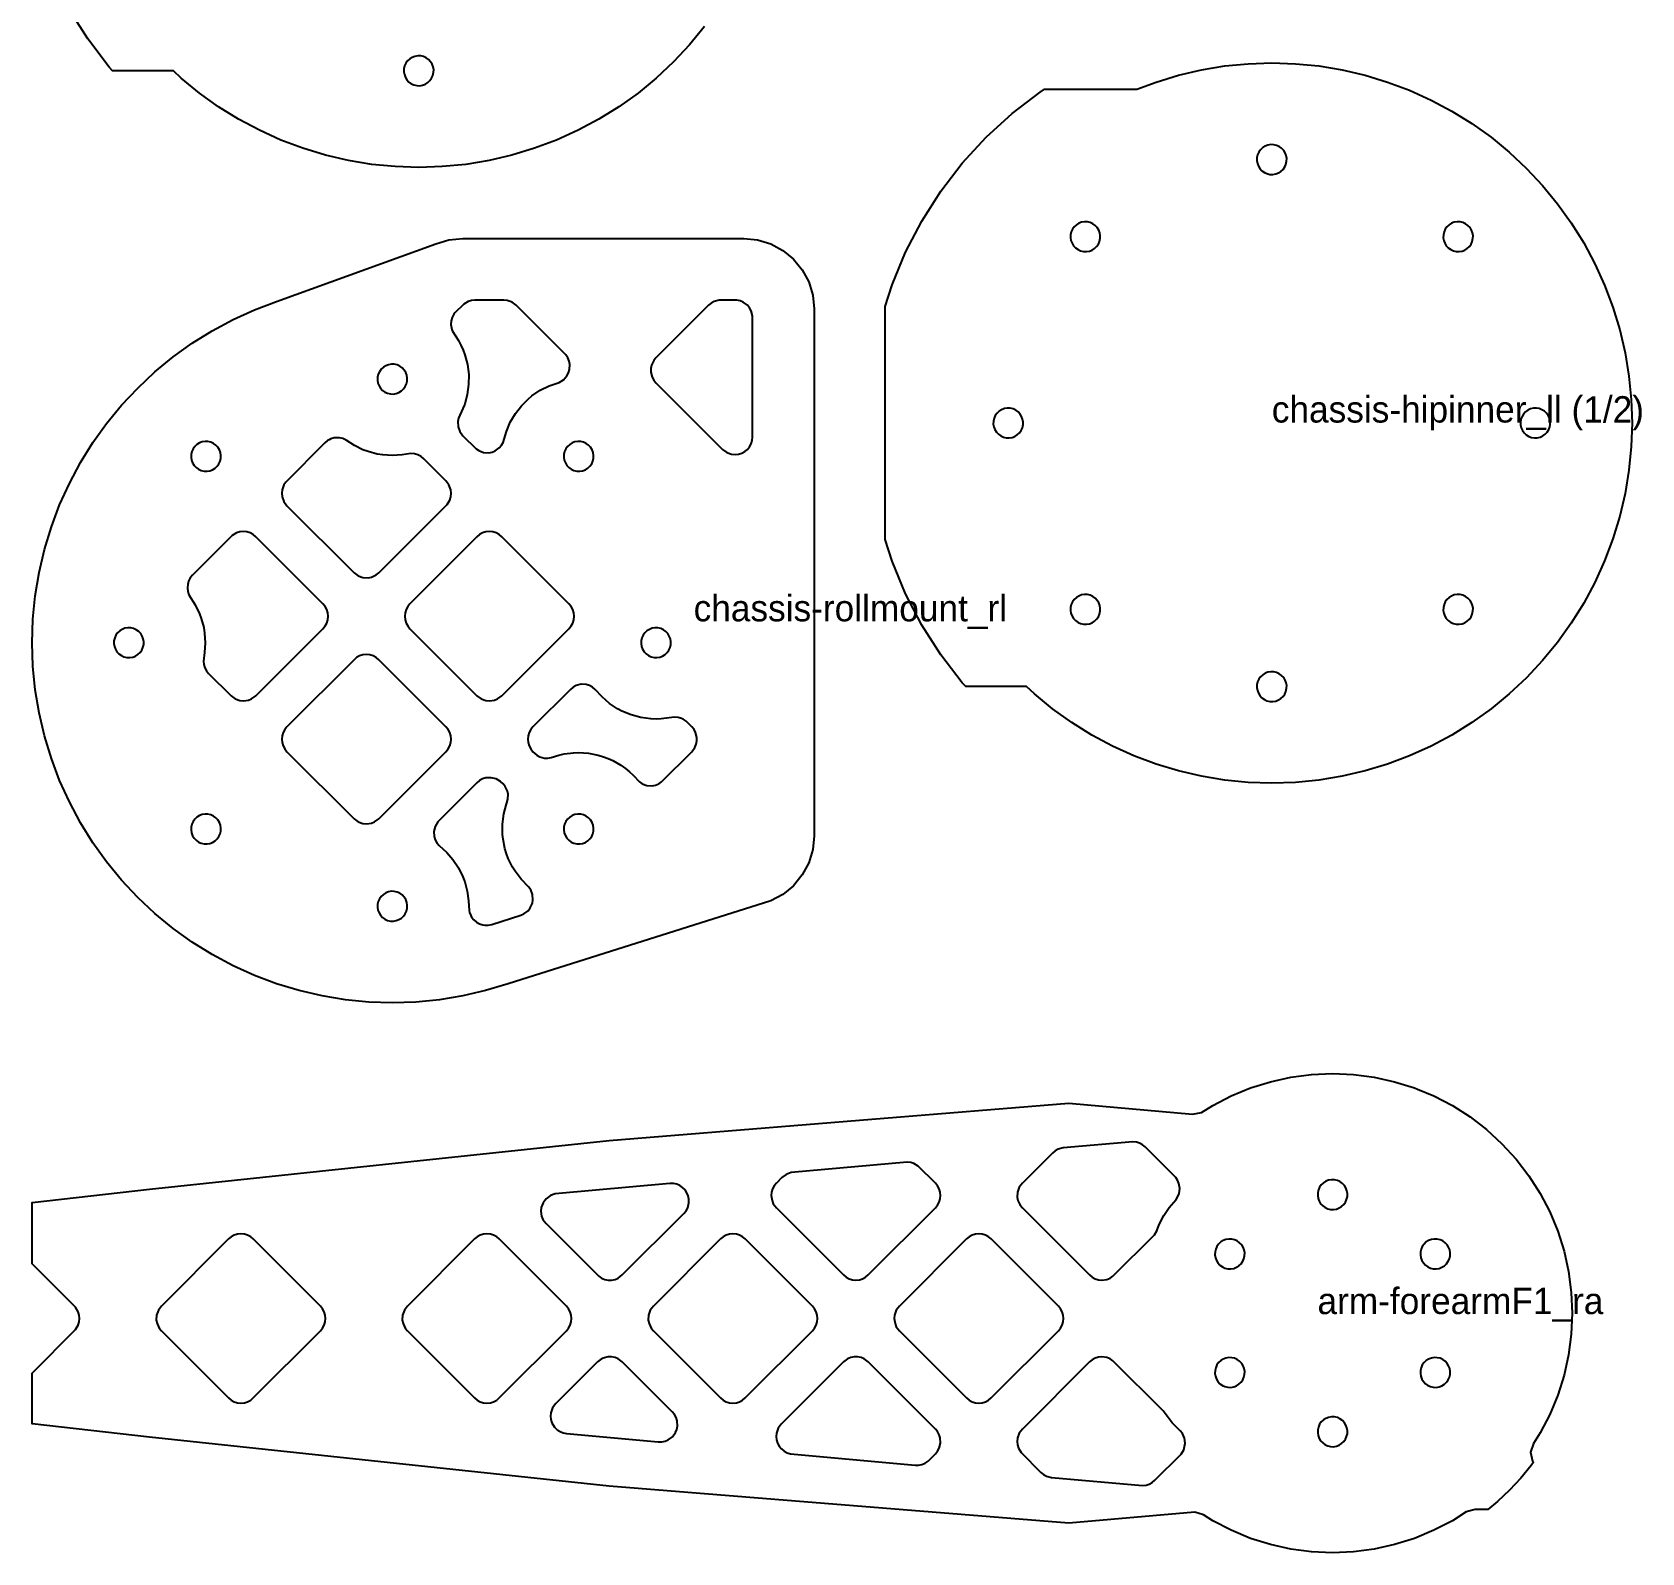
# Model space of a CAD drawing. Header units: millimetres. Extents: x 6 to 391, y 6 to 378.
# Drawn here: x 6 to 189.2, y 6 to 179.1 of the extents above; entities that cross this region are included whole.
import ezdxf

# ---------------------------------------------------------------- set-up
doc = ezdxf.new("R2010")
doc.units = ezdxf.units.MM
doc.layers.add('CUT', color=1, linetype='Continuous')
doc.layers.add('NOTE', color=3, linetype='Continuous')

msp = doc.modelspace()

# ---------------------------------------------------------------- linework, layer by layer
at = {"layer": 'CUT'}
msp.add_lwpolyline([(82.53, 179.74), (80.83, 177.67), (78.99, 175.71), (77.03, 173.87), (74.96, 172.17), (72.78, 170.61), (70.5, 169.19), (68.13, 167.93), (65.69, 166.82), (63.18, 165.88), (60.61, 165.1), (58, 164.49), (55.35, 164.05), (52.68, 163.79), (50, 163.7), (47.32, 163.79), (44.65, 164.05), (42, 164.49), (39.39, 165.1), (36.82, 165.88), (34.31, 166.82), (31.87, 167.93), (29.5, 169.19), (27.22, 170.61), (25.04, 172.17), (22.97, 173.87), (22.09, 174.7), (15.16, 174.7), (14.76, 175.13), (12.32, 178.32), (10.16, 181.7)], dxfattribs=at)
for points in [[(51.69, 174.53), (51.7, 174.81), (51.64, 175.14), (51.52, 175.45), (51.35, 175.73), (51.12, 175.98), (50.85, 176.17), (50.55, 176.31), (50.22, 176.39), (49.89, 176.4), (49.56, 176.34), (49.25, 176.22), (48.97, 176.05), (48.72, 175.82), (48.53, 175.55), (48.39, 175.25), (48.31, 174.92), (48.3, 174.59), (48.36, 174.26), (48.48, 173.95), (48.65, 173.67), (48.88, 173.42), (49.15, 173.23), (49.45, 173.09), (49.78, 173.01), (50.11, 173), (50.44, 173.06), (50.75, 173.18), (51.03, 173.35), (51.28, 173.58), (51.47, 173.85), (51.61, 174.15), (51.69, 174.53)], [(188.1, 134.6), (188.01, 131.92), (187.75, 129.25), (187.31, 126.6), (186.7, 123.99), (185.92, 121.42), (184.98, 118.91), (183.87, 116.47), (182.61, 114.1), (181.19, 111.82), (179.63, 109.64), (177.93, 107.57), (176.09, 105.61), (174.13, 103.77), (172.06, 102.07), (169.88, 100.51), (167.6, 99.09), (165.23, 97.83), (162.79, 96.72), (160.28, 95.78), (157.71, 95), (155.1, 94.39), (152.45, 93.95), (149.78, 93.69), (147.1, 93.6), (144.42, 93.69), (141.75, 93.95), (139.1, 94.39), (136.49, 95), (133.92, 95.78), (131.41, 96.72), (128.97, 97.83), (126.6, 99.09), (124.32, 100.51), (122.14, 102.07), (120.07, 103.77), (119.19, 104.6), (112.26, 104.6), (111.86, 105.03), (109.42, 108.22), (107.26, 111.6), (105.41, 115.16), (103.88, 118.87), (103.1, 121.33), (103.1, 147.87), (103.88, 150.33), (105.41, 154.04), (107.26, 157.6), (109.42, 160.98), (111.86, 164.17), (114.57, 167.13), (117.53, 169.84), (120.72, 172.28), (121.22, 172.6), (131.73, 172.6), (133.92, 173.42), (136.49, 174.2), (139.1, 174.81), (141.75, 175.25), (144.42, 175.51), (147.1, 175.6), (149.78, 175.51), (152.45, 175.25), (155.1, 174.81), (157.71, 174.2), (160.28, 173.42), (162.79, 172.48), (165.23, 171.37), (167.6, 170.11), (169.88, 168.69), (172.06, 167.13), (174.13, 165.43), (176.09, 163.59), (177.93, 161.63), (179.63, 159.56), (181.19, 157.38), (182.61, 155.1), (183.87, 152.73), (184.98, 150.29), (185.92, 147.78), (186.7, 145.21), (187.31, 142.6), (187.75, 139.95), (188.01, 137.28), (188.1, 134.6)], [(148.79, 164.43), (148.8, 164.71), (148.74, 165.04), (148.62, 165.35), (148.45, 165.63), (148.22, 165.88), (147.95, 166.07), (147.65, 166.21), (147.32, 166.29), (146.99, 166.3), (146.66, 166.24), (146.35, 166.12), (146.07, 165.95), (145.82, 165.72), (145.63, 165.45), (145.49, 165.15), (145.41, 164.82), (145.4, 164.49), (145.46, 164.16), (145.58, 163.85), (145.75, 163.57), (145.98, 163.32), (146.25, 163.13), (146.55, 162.99), (146.88, 162.91), (147.21, 162.9), (147.54, 162.96), (147.85, 163.08), (148.13, 163.25), (148.38, 163.48), (148.57, 163.75), (148.71, 164.05), (148.79, 164.43)], [(127.58, 155.65), (127.58, 155.92), (127.53, 156.25), (127.41, 156.57), (127.24, 156.85), (127.01, 157.09), (126.74, 157.29), (126.43, 157.42), (126.11, 157.5), (125.78, 157.51), (125.45, 157.46), (125.13, 157.34), (124.85, 157.16), (124.61, 156.93), (124.41, 156.66), (124.28, 156.36), (124.2, 156.04), (124.19, 155.7), (124.24, 155.37), (124.36, 155.06), (124.54, 154.78), (124.77, 154.54), (125.04, 154.34), (125.34, 154.2), (125.66, 154.13), (126, 154.12), (126.33, 154.17), (126.64, 154.29), (126.92, 154.46), (127.16, 154.69), (127.36, 154.96), (127.5, 155.27), (127.58, 155.65)], [(170, 155.65), (170.01, 155.92), (169.96, 156.25), (169.84, 156.57), (169.66, 156.85), (169.43, 157.09), (169.16, 157.29), (168.86, 157.42), (168.54, 157.5), (168.2, 157.51), (167.87, 157.46), (167.56, 157.34), (167.28, 157.16), (167.04, 156.93), (166.84, 156.66), (166.7, 156.36), (166.63, 156.04), (166.62, 155.7), (166.67, 155.37), (166.79, 155.06), (166.96, 154.78), (167.19, 154.54), (167.46, 154.34), (167.77, 154.2), (168.09, 154.13), (168.42, 154.12), (168.75, 154.17), (169.07, 154.29), (169.35, 154.46), (169.59, 154.69), (169.79, 154.96), (169.92, 155.27), (170, 155.65)], [(47, 68.6), (44.32, 68.69), (41.65, 68.95), (39, 69.39), (36.39, 70), (33.82, 70.78), (31.31, 71.72), (28.87, 72.83), (26.5, 74.09), (24.22, 75.51), (22.04, 77.07), (19.97, 78.77), (18.01, 80.61), (16.17, 82.57), (14.47, 84.64), (12.91, 86.82), (11.49, 89.1), (10.23, 91.47), (9.12, 93.91), (8.18, 96.42), (7.4, 98.99), (6.79, 101.6), (6.35, 104.25), (6.09, 106.92), (6, 109.6), (6.09, 112.28), (6.35, 114.95), (6.79, 117.6), (7.4, 120.21), (8.18, 122.78), (9.12, 125.29), (10.23, 127.73), (11.49, 130.1), (12.91, 132.38), (14.47, 134.56), (16.17, 136.63), (18.01, 138.59), (19.97, 140.43), (22.04, 142.13), (24.22, 143.69), (26.5, 145.11), (28.87, 146.37), (31.31, 147.48), (33.82, 148.42), (51.94, 154.99), (53.44, 155.45), (55, 155.6), (87, 155.6), (88.56, 155.45), (90.06, 154.99), (91.44, 154.25), (92.66, 153.26), (93.65, 152.04), (94.39, 150.66), (94.85, 149.16), (95, 147.6), (95, 87.6), (94.85, 86.04), (94.39, 84.54), (93.65, 83.16), (92.66, 81.94), (91.44, 80.95), (90.06, 80.21), (60.18, 70.78), (57.61, 70), (55, 69.39), (52.35, 68.95), (49.68, 68.69), (47, 68.6)], [(57.38, 131.26), (57.96, 131.23), (58.34, 131.3), (58.7, 131.44), (59.17, 131.78), (59.42, 132.07), (59.61, 132.4), (59.98, 133.64), (60.42, 134.69), (61, 135.68), (61.69, 136.58), (62.45, 137.33), (62.89, 137.7), (63.83, 138.33), (64.85, 138.84), (65.97, 139.23), (66.47, 139.53), (66.87, 139.97), (67.05, 140.32), (67.16, 140.69), (67.19, 141.28), (67.12, 141.66), (66.97, 142.02), (66.75, 142.35), (61.1, 148.01), (60.63, 148.36), (60.07, 148.56), (59.68, 148.6), (56.4, 148.6), (56.01, 148.56), (55.63, 148.45), (55.13, 148.15), (54.12, 147.14), (54, 146.98), (53.81, 146.62), (53.7, 146.23), (53.67, 145.83), (53.68, 145.63), (53.77, 145.24), (53.84, 145.06), (54.52, 143.98), (54.79, 143.48), (55.05, 142.9), (55.25, 142.37), (55.54, 141.27), (55.69, 140.14), (55.68, 139), (55.53, 137.87), (55.23, 136.77), (55.03, 136.24), (54.53, 135.15), (54.45, 134.77), (54.48, 134.18), (54.68, 133.63), (55.03, 133.15), (56.52, 131.68), (56.84, 131.46), (57.38, 131.26)], [(85.61, 131.05), (86, 131.01), (86.39, 131.05), (86.77, 131.16), (87.11, 131.35), (87.41, 131.6), (87.66, 131.9), (87.85, 132.25), (87.96, 132.62), (88, 133.01), (87.99, 146.8), (87.85, 147.37), (87.66, 147.71), (87.41, 148.01), (86.94, 148.36), (86.58, 148.51), (86.2, 148.59), (84.2, 148.59), (83.63, 148.45), (83.28, 148.26), (82.98, 148.01), (76.99, 142.02), (76.74, 141.72), (76.49, 141.19), (76.41, 140.8), (76.41, 140.41), (76.56, 139.84), (76.74, 139.5), (76.99, 139.19), (84.59, 131.6), (85.06, 131.25), (85.61, 131.05)], [(46.78, 137.91), (47.11, 137.9), (47.44, 137.96), (47.75, 138.08), (48.03, 138.25), (48.28, 138.48), (48.47, 138.75), (48.61, 139.05), (48.69, 139.38), (48.7, 139.71), (48.64, 140.04), (48.52, 140.35), (48.35, 140.63), (48.12, 140.88), (47.85, 141.07), (47.55, 141.21), (47.22, 141.29), (46.89, 141.3), (46.56, 141.24), (46.25, 141.12), (45.97, 140.95), (45.72, 140.72), (45.53, 140.45), (45.39, 140.15), (45.31, 139.82), (45.3, 139.49), (45.36, 139.16), (45.48, 138.85), (45.65, 138.57), (45.88, 138.32), (46.15, 138.13), (46.45, 137.99), (46.78, 137.91)], [(118.79, 134.43), (118.8, 134.71), (118.74, 135.04), (118.62, 135.35), (118.45, 135.63), (118.22, 135.88), (117.95, 136.07), (117.65, 136.21), (117.32, 136.29), (116.99, 136.3), (116.66, 136.24), (116.35, 136.12), (116.07, 135.95), (115.82, 135.72), (115.63, 135.45), (115.49, 135.15), (115.41, 134.82), (115.4, 134.49), (115.46, 134.16), (115.58, 133.85), (115.75, 133.57), (115.98, 133.32), (116.25, 133.13), (116.55, 132.99), (116.88, 132.91), (117.21, 132.9), (117.54, 132.96), (117.85, 133.08), (118.13, 133.25), (118.38, 133.48), (118.57, 133.75), (118.71, 134.05), (118.79, 134.43)], [(178.79, 134.43), (178.79, 134.82), (178.71, 135.15), (178.57, 135.45), (178.38, 135.72), (178.13, 135.95), (177.85, 136.12), (177.54, 136.24), (177.21, 136.3), (176.88, 136.29), (176.55, 136.21), (176.25, 136.07), (175.98, 135.88), (175.75, 135.63), (175.58, 135.35), (175.46, 135.04), (175.4, 134.71), (175.41, 134.38), (175.49, 134.05), (175.63, 133.75), (175.82, 133.48), (176.07, 133.25), (176.35, 133.08), (176.66, 132.96), (176.99, 132.9), (177.32, 132.91), (177.65, 132.99), (177.95, 133.13), (178.22, 133.32), (178.45, 133.57), (178.62, 133.85), (178.74, 134.16), (178.79, 134.43)], [(25.56, 129.13), (25.9, 129.12), (26.23, 129.17), (26.54, 129.29), (26.82, 129.46), (27.06, 129.69), (27.26, 129.96), (27.4, 130.27), (27.47, 130.59), (27.48, 130.92), (27.43, 131.25), (27.31, 131.57), (27.14, 131.85), (26.91, 132.09), (26.64, 132.29), (26.33, 132.42), (26.01, 132.5), (25.68, 132.51), (25.35, 132.46), (25.03, 132.34), (24.75, 132.16), (24.51, 131.93), (24.31, 131.66), (24.18, 131.36), (24.1, 131.04), (24.09, 130.7), (24.14, 130.37), (24.26, 130.06), (24.44, 129.78), (24.67, 129.54), (24.94, 129.34), (25.24, 129.2), (25.56, 129.13)], [(43.65, 117.01), (44.24, 116.98), (44.62, 117.06), (45.15, 117.31), (45.45, 117.56), (53.22, 125.34), (53.52, 125.84), (53.64, 126.22), (53.68, 126.61), (53.64, 127), (53.44, 127.55), (53.09, 128.02), (50.58, 130.53), (50.27, 130.79), (49.91, 130.98), (49.52, 131.09), (49.11, 131.12), (48.1, 130.97), (46.97, 130.9), (45.9, 130.97), (45.27, 131.07), (44.23, 131.35), (43.64, 131.57), (42.68, 132.05), (41.72, 132.67), (41.36, 132.83), (40.97, 132.92), (40.77, 132.93), (40.37, 132.9), (39.98, 132.79), (39.8, 132.7), (39.62, 132.6), (39.31, 132.35), (34.86, 127.88), (34.64, 127.55), (34.44, 127), (34.4, 126.61), (34.44, 126.22), (34.64, 125.67), (34.99, 125.19), (42.63, 117.56), (43.1, 117.21), (43.65, 117.01)], [(67.99, 129.13), (68.32, 129.12), (68.65, 129.17), (68.97, 129.29), (69.25, 129.46), (69.49, 129.69), (69.69, 129.96), (69.82, 130.27), (69.9, 130.59), (69.91, 130.92), (69.86, 131.25), (69.74, 131.57), (69.56, 131.85), (69.33, 132.09), (69.06, 132.29), (68.76, 132.42), (68.44, 132.5), (68.1, 132.51), (67.77, 132.46), (67.46, 132.34), (67.18, 132.16), (66.94, 131.93), (66.74, 131.66), (66.6, 131.36), (66.53, 131.04), (66.52, 130.7), (66.57, 130.37), (66.69, 130.06), (66.86, 129.78), (67.09, 129.54), (67.36, 129.34), (67.67, 129.2), (67.99, 129.13)], [(29.65, 103.01), (30.04, 102.97), (30.62, 103.06), (30.98, 103.21), (31.45, 103.56), (39.09, 111.19), (39.34, 111.5), (39.52, 111.84), (39.64, 112.22), (39.68, 112.61), (39.64, 113), (39.52, 113.37), (39.34, 113.72), (39.09, 114.02), (31.45, 121.66), (31.15, 121.91), (30.81, 122.09), (30.43, 122.21), (30.04, 122.24), (29.65, 122.21), (29.27, 122.09), (28.77, 121.79), (24.25, 117.29), (24, 116.98), (23.81, 116.62), (23.7, 116.23), (23.67, 115.83), (23.72, 115.44), (23.84, 115.06), (24.55, 113.92), (25.05, 112.9), (25.25, 112.37), (25.53, 111.33), (25.63, 110.7), (25.7, 109.57), (25.63, 108.5), (25.5, 107.51), (25.54, 107.12), (25.65, 106.75), (25.83, 106.4), (26.08, 106.1), (28.63, 103.56), (29.1, 103.21), (29.65, 103.01)], [(57.65, 103.01), (58.04, 102.97), (58.62, 103.06), (58.98, 103.21), (59.45, 103.56), (67.09, 111.19), (67.34, 111.5), (67.52, 111.84), (67.64, 112.22), (67.68, 112.61), (67.64, 113), (67.52, 113.37), (67.34, 113.72), (67.09, 114.02), (59.45, 121.66), (59.15, 121.91), (58.81, 122.09), (58.43, 122.21), (58.04, 122.24), (57.65, 122.21), (57.27, 122.09), (56.93, 121.91), (56.63, 121.66), (48.99, 114.02), (48.74, 113.72), (48.56, 113.37), (48.44, 113), (48.4, 112.61), (48.44, 112.22), (48.56, 111.84), (48.74, 111.5), (48.99, 111.19), (56.63, 103.56), (57.1, 103.21), (57.65, 103.01)], [(127.58, 113.22), (127.58, 113.5), (127.53, 113.83), (127.41, 114.14), (127.24, 114.42), (127.01, 114.66), (126.74, 114.86), (126.43, 115), (126.11, 115.07), (125.78, 115.08), (125.45, 115.03), (125.13, 114.91), (124.85, 114.74), (124.61, 114.51), (124.41, 114.24), (124.28, 113.93), (124.2, 113.61), (124.19, 113.28), (124.24, 112.95), (124.36, 112.63), (124.54, 112.35), (124.77, 112.11), (125.04, 111.91), (125.34, 111.78), (125.66, 111.7), (126, 111.69), (126.33, 111.74), (126.64, 111.86), (126.92, 112.04), (127.16, 112.27), (127.36, 112.54), (127.5, 112.84), (127.58, 113.22)], [(170, 113.22), (170.01, 113.5), (169.96, 113.83), (169.84, 114.14), (169.66, 114.42), (169.43, 114.66), (169.16, 114.86), (168.86, 115), (168.54, 115.07), (168.2, 115.08), (167.87, 115.03), (167.56, 114.91), (167.28, 114.74), (167.04, 114.51), (166.84, 114.24), (166.7, 113.93), (166.63, 113.61), (166.62, 113.28), (166.67, 112.95), (166.79, 112.63), (166.96, 112.35), (167.19, 112.11), (167.46, 111.91), (167.77, 111.78), (168.09, 111.7), (168.42, 111.69), (168.75, 111.74), (169.07, 111.86), (169.35, 112.04), (169.59, 112.27), (169.79, 112.54), (169.92, 112.84), (170, 113.22)], [(16.78, 107.91), (17.11, 107.9), (17.44, 107.96), (17.75, 108.08), (18.03, 108.25), (18.28, 108.48), (18.47, 108.75), (18.61, 109.05), (18.69, 109.38), (18.7, 109.71), (18.64, 110.04), (18.52, 110.35), (18.35, 110.63), (18.12, 110.88), (17.85, 111.07), (17.55, 111.21), (17.22, 111.29), (16.89, 111.3), (16.56, 111.24), (16.25, 111.12), (15.97, 110.95), (15.72, 110.72), (15.53, 110.45), (15.39, 110.15), (15.31, 109.82), (15.3, 109.49), (15.36, 109.16), (15.48, 108.85), (15.65, 108.57), (15.88, 108.32), (16.15, 108.13), (16.45, 107.99), (16.78, 107.91)], [(76.78, 107.91), (77.11, 107.9), (77.44, 107.96), (77.75, 108.08), (78.03, 108.25), (78.28, 108.48), (78.47, 108.75), (78.61, 109.05), (78.69, 109.38), (78.7, 109.71), (78.64, 110.04), (78.52, 110.35), (78.35, 110.63), (78.12, 110.88), (77.85, 111.07), (77.55, 111.21), (77.22, 111.29), (76.89, 111.3), (76.56, 111.24), (76.25, 111.12), (75.97, 110.95), (75.72, 110.72), (75.53, 110.45), (75.39, 110.15), (75.31, 109.82), (75.3, 109.49), (75.36, 109.16), (75.48, 108.85), (75.65, 108.57), (75.88, 108.32), (76.15, 108.13), (76.45, 107.99), (76.78, 107.91)], [(43.65, 89.01), (44.04, 88.97), (44.62, 89.06), (44.98, 89.21), (45.45, 89.56), (53.09, 97.19), (53.34, 97.5), (53.52, 97.84), (53.64, 98.22), (53.68, 98.61), (53.64, 99), (53.52, 99.37), (53.34, 99.72), (53.09, 100.02), (45.45, 107.66), (45.15, 107.91), (44.81, 108.09), (44.43, 108.21), (44.04, 108.24), (43.65, 108.21), (43.27, 108.09), (42.93, 107.91), (42.63, 107.66), (34.99, 100.02), (34.74, 99.72), (34.56, 99.37), (34.44, 99), (34.4, 98.61), (34.44, 98.22), (34.56, 97.84), (34.74, 97.5), (34.99, 97.19), (42.63, 89.56), (43.1, 89.21), (43.65, 89.01)], [(148.79, 104.43), (148.8, 104.71), (148.74, 105.04), (148.62, 105.35), (148.45, 105.63), (148.22, 105.88), (147.95, 106.07), (147.65, 106.21), (147.32, 106.29), (146.99, 106.3), (146.66, 106.24), (146.35, 106.12), (146.07, 105.95), (145.82, 105.72), (145.63, 105.45), (145.49, 105.15), (145.41, 104.82), (145.4, 104.49), (145.46, 104.16), (145.58, 103.85), (145.75, 103.57), (145.98, 103.32), (146.25, 103.13), (146.55, 102.99), (146.88, 102.91), (147.21, 102.9), (147.54, 102.96), (147.85, 103.08), (148.13, 103.25), (148.38, 103.48), (148.57, 103.75), (148.71, 104.05), (148.79, 104.43)], [(75.98, 93.35), (76.57, 93.32), (76.96, 93.39), (77.32, 93.54), (77.64, 93.76), (81.09, 97.19), (81.44, 97.67), (81.59, 98.03), (81.67, 98.41), (81.67, 98.8), (81.52, 99.37), (81.34, 99.72), (81.09, 100.02), (80.43, 100.67), (80.09, 100.89), (79.91, 100.98), (79.52, 101.09), (79.11, 101.12), (77.6, 100.92), (77.03, 100.9), (76.4, 100.92), (75.27, 101.07), (74.17, 101.37), (73.12, 101.81), (72.62, 102.08), (71.73, 102.68), (70.87, 103.42), (70.09, 104.29), (69.79, 104.54), (69.44, 104.73), (69.07, 104.84), (68.48, 104.87), (67.91, 104.73), (67.56, 104.54), (67.26, 104.29), (62.99, 100.02), (62.74, 99.72), (62.56, 99.37), (62.44, 99), (62.4, 98.61), (62.44, 98.22), (62.56, 97.84), (62.74, 97.5), (62.99, 97.19), (63.45, 96.79), (63.78, 96.61), (64.33, 96.46), (64.71, 96.45), (65.09, 96.52), (65.93, 96.78), (66.55, 96.93), (67.61, 97.07), (68.18, 97.09), (69.32, 97.02), (70.43, 96.8), (71.04, 96.62), (71.57, 96.41), (72.09, 96.18), (73.02, 95.64), (73.54, 95.27), (73.98, 94.91), (74.39, 94.52), (75.11, 93.76), (75.43, 93.54), (75.98, 93.35)], [(57.31, 77.47), (57.51, 77.44), (57.91, 77.44), (58.3, 77.52), (61.61, 78.57), (61.97, 78.72), (62.45, 79.08), (62.69, 79.4), (62.93, 79.94), (63, 80.33), (62.96, 80.92), (62.74, 81.47), (62.51, 81.79), (61.65, 82.67), (60.96, 83.58), (60.66, 84.06), (60.19, 85.03), (59.98, 85.56), (59.8, 86.17), (59.59, 87.22), (59.53, 87.78), (59.53, 88.92), (59.59, 89.56), (59.68, 90.12), (59.82, 90.67), (60.15, 91.77), (60.17, 92.34), (60.09, 92.71), (59.84, 93.22), (59.59, 93.52), (59.31, 93.79), (58.81, 94.09), (58.24, 94.23), (57.65, 94.21), (57.27, 94.09), (56.93, 93.91), (56.63, 93.66), (52.17, 89.19), (51.87, 88.69), (51.73, 88.12), (51.76, 87.53), (51.87, 87.16), (52.06, 86.81), (52.31, 86.51), (53.18, 85.73), (53.88, 84.92), (54.52, 83.98), (55.03, 82.96), (55.25, 82.37), (55.53, 81.33), (55.68, 80.2), (55.73, 79.1), (55.77, 78.9), (55.92, 78.53), (56.02, 78.35), (56.27, 78.04), (56.57, 77.78), (56.92, 77.59), (57.31, 77.47)], [(25.56, 86.7), (25.9, 86.69), (26.23, 86.74), (26.54, 86.86), (26.82, 87.04), (27.06, 87.27), (27.26, 87.54), (27.4, 87.84), (27.47, 88.16), (27.48, 88.5), (27.43, 88.83), (27.31, 89.14), (27.14, 89.42), (26.91, 89.66), (26.64, 89.86), (26.33, 90), (26.01, 90.07), (25.68, 90.08), (25.35, 90.03), (25.03, 89.91), (24.75, 89.74), (24.51, 89.51), (24.31, 89.24), (24.18, 88.93), (24.1, 88.61), (24.09, 88.28), (24.14, 87.95), (24.26, 87.63), (24.44, 87.35), (24.67, 87.11), (24.94, 86.91), (25.24, 86.78), (25.56, 86.7)], [(67.99, 86.7), (68.32, 86.69), (68.65, 86.74), (68.97, 86.86), (69.25, 87.04), (69.49, 87.27), (69.69, 87.54), (69.82, 87.84), (69.9, 88.16), (69.91, 88.5), (69.86, 88.83), (69.74, 89.14), (69.56, 89.42), (69.33, 89.66), (69.06, 89.86), (68.76, 90), (68.44, 90.07), (68.1, 90.08), (67.77, 90.03), (67.46, 89.91), (67.18, 89.74), (66.94, 89.51), (66.74, 89.24), (66.6, 88.93), (66.53, 88.61), (66.52, 88.28), (66.57, 87.95), (66.69, 87.63), (66.86, 87.35), (67.09, 87.11), (67.36, 86.91), (67.67, 86.78), (67.99, 86.7)], [(46.78, 77.91), (47.11, 77.9), (47.44, 77.96), (47.75, 78.08), (48.03, 78.25), (48.28, 78.48), (48.47, 78.75), (48.61, 79.05), (48.69, 79.38), (48.7, 79.71), (48.64, 80.04), (48.52, 80.35), (48.35, 80.63), (48.12, 80.88), (47.85, 81.07), (47.55, 81.21), (47.22, 81.29), (46.89, 81.3), (46.56, 81.24), (46.25, 81.12), (45.97, 80.95), (45.72, 80.72), (45.53, 80.45), (45.39, 80.15), (45.31, 79.82), (45.3, 79.49), (45.36, 79.16), (45.48, 78.85), (45.65, 78.57), (45.88, 78.32), (46.15, 78.13), (46.45, 77.99), (46.78, 77.91)], [(6, 38.9), (6, 45.87), (19.35, 47.38), (71.69, 52.95), (124, 57.17), (138.08, 55.93), (139.1, 56.11), (140.37, 56.9), (142.48, 58), (144.68, 58.91), (146.95, 59.62), (149.28, 60.14), (151.63, 60.45), (154.01, 60.55), (156.39, 60.45), (158.75, 60.14), (161.07, 59.62), (163.34, 58.91), (163.69, 58.76), (165.54, 58), (167.65, 56.9), (169.66, 55.62), (171.55, 54.17), (173.3, 52.56), (174.91, 50.81), (176.36, 48.92), (177.63, 46.91), (178.73, 44.8), (179.64, 42.61), (180.36, 40.34), (180.87, 38.01), (181.18, 35.65), (181.29, 33.28), (181.18, 30.9), (180.87, 28.54), (180.36, 26.22), (179.64, 23.95), (178.73, 21.75), (177.63, 19.64), (176.87, 18.44), (176.56, 17.46), (176.79, 16.45), (176.9, 16.32), (176.62, 15.93), (175.44, 14.49), (174.16, 13.12), (172.8, 11.85), (171.68, 10.93), (170.24, 10.93), (169.24, 10.66), (167.65, 9.65), (165.54, 8.56), (163.34, 7.64), (161.07, 6.93), (158.75, 6.41), (156.39, 6.1), (154.01, 6), (151.63, 6.1), (149.28, 6.41), (146.95, 6.93), (144.68, 7.64), (142.48, 8.56), (140.37, 9.65), (139.33, 10.32), (138.34, 10.63), (124, 9.38), (71.69, 13.6), (19.35, 19.18), (6, 20.68), (6, 26.46), (10.94, 31.41), (11.24, 31.91), (11.35, 32.29), (11.39, 32.68), (11.35, 33.07), (11.24, 33.44), (10.94, 33.95), (6, 38.9)], [(118.16, 47.07), (118.13, 46.48), (118.21, 46.1), (118.46, 45.57), (118.71, 45.26), (126.34, 37.63), (126.64, 37.38), (126.99, 37.19), (127.37, 37.08), (127.76, 37.04), (128.34, 37.13), (128.7, 37.28), (129.02, 37.49), (133.73, 42.19), (134.01, 42.66), (134.29, 43.39), (134.8, 44.41), (135.4, 45.3), (136.2, 46.23), (136.4, 46.56), (136.54, 46.91), (136.62, 47.48), (136.52, 48.05), (136.37, 48.41), (136.16, 48.72), (132.69, 52.21), (132.39, 52.45), (132.05, 52.64), (131.68, 52.75), (131.29, 52.79), (123.36, 52.09), (122.78, 51.95), (122.43, 51.76), (122.12, 51.51), (118.71, 48.09), (118.36, 47.62), (118.16, 47.07)], [(90.16, 47.07), (90.12, 46.68), (90.21, 46.1), (90.36, 45.73), (90.71, 45.26), (98.34, 37.63), (98.64, 37.38), (98.99, 37.19), (99.37, 37.08), (99.76, 37.04), (100.15, 37.08), (100.52, 37.19), (100.87, 37.38), (101.17, 37.63), (108.81, 45.26), (109.05, 45.57), (109.24, 45.91), (109.35, 46.29), (109.39, 46.68), (109.35, 47.07), (109.24, 47.44), (109.05, 47.79), (108.81, 48.09), (106.86, 50.02), (106.37, 50.32), (106, 50.43), (105.61, 50.47), (92.38, 49.28), (91.82, 49.08), (91.34, 48.73), (90.71, 48.09), (90.46, 47.79), (90.27, 47.44), (90.16, 47.07)], [(63.95, 45.29), (63.91, 44.89), (63.99, 44.31), (64.14, 43.95), (64.49, 43.47), (70.49, 37.49), (70.81, 37.28), (71.18, 37.13), (71.56, 37.05), (71.95, 37.05), (72.34, 37.13), (72.7, 37.28), (73.17, 37.63), (80.18, 44.64), (80.43, 44.94), (80.61, 45.28), (80.76, 45.85), (80.76, 46.24), (80.68, 46.62), (80.53, 46.99), (80.32, 47.31), (80.04, 47.59), (79.72, 47.81), (79.36, 47.96), (78.98, 48.04), (78.59, 48.04), (65.53, 46.85), (64.98, 46.66), (64.5, 46.31), (64.15, 45.84), (63.95, 45.29)], [(152.33, 47), (152.32, 46.67), (152.37, 46.34), (152.49, 46.02), (152.66, 45.74), (152.89, 45.5), (153.16, 45.3), (153.47, 45.17), (153.79, 45.09), (154.12, 45.08), (154.45, 45.13), (154.76, 45.25), (155.05, 45.43), (155.29, 45.66), (155.48, 45.93), (155.62, 46.23), (155.7, 46.55), (155.71, 46.89), (155.65, 47.22), (155.54, 47.53), (155.36, 47.81), (155.13, 48.05), (154.86, 48.25), (154.56, 48.39), (154.23, 48.46), (153.9, 48.47), (153.57, 48.42), (153.26, 48.3), (152.98, 48.13), (152.73, 47.9), (152.54, 47.63), (152.4, 47.32), (152.33, 47)], [(20.16, 33.07), (20.13, 32.48), (20.21, 32.1), (20.46, 31.57), (20.71, 31.26), (28.34, 23.63), (28.64, 23.38), (28.99, 23.19), (29.37, 23.08), (29.76, 23.04), (30.15, 23.08), (30.52, 23.19), (30.87, 23.38), (31.17, 23.63), (38.81, 31.26), (39.05, 31.57), (39.24, 31.91), (39.35, 32.29), (39.39, 32.68), (39.35, 33.07), (39.24, 33.44), (39.05, 33.79), (38.81, 34.09), (31.17, 41.73), (30.87, 41.98), (30.52, 42.16), (30.15, 42.27), (29.76, 42.31), (29.37, 42.27), (28.99, 42.16), (28.64, 41.98), (28.34, 41.73), (20.71, 34.09), (20.36, 33.62), (20.16, 33.07)], [(48.16, 33.07), (48.13, 32.48), (48.21, 32.1), (48.46, 31.57), (48.71, 31.26), (56.34, 23.63), (56.64, 23.38), (56.99, 23.19), (57.37, 23.08), (57.76, 23.04), (58.15, 23.08), (58.52, 23.19), (58.87, 23.38), (59.17, 23.63), (66.81, 31.26), (67.05, 31.57), (67.24, 31.91), (67.35, 32.29), (67.39, 32.68), (67.35, 33.07), (67.24, 33.44), (67.05, 33.79), (66.81, 34.09), (59.17, 41.73), (58.87, 41.98), (58.52, 42.16), (58.15, 42.27), (57.76, 42.31), (57.37, 42.27), (56.99, 42.16), (56.64, 41.98), (56.34, 41.73), (48.71, 34.09), (48.36, 33.62), (48.16, 33.07)], [(76.16, 33.07), (76.13, 32.48), (76.21, 32.1), (76.46, 31.57), (76.71, 31.26), (84.34, 23.63), (84.64, 23.38), (84.99, 23.19), (85.37, 23.08), (85.76, 23.04), (86.15, 23.08), (86.52, 23.19), (86.87, 23.38), (87.17, 23.63), (94.81, 31.26), (95.05, 31.57), (95.24, 31.91), (95.35, 32.29), (95.39, 32.68), (95.35, 33.07), (95.24, 33.44), (95.05, 33.79), (94.81, 34.09), (87.17, 41.73), (86.87, 41.98), (86.52, 42.16), (86.15, 42.27), (85.76, 42.31), (85.37, 42.27), (84.99, 42.16), (84.64, 41.98), (84.34, 41.73), (76.71, 34.09), (76.36, 33.62), (76.16, 33.07)], [(104.16, 33.07), (104.12, 32.68), (104.21, 32.1), (104.36, 31.73), (104.71, 31.26), (112.34, 23.63), (112.64, 23.38), (112.99, 23.19), (113.37, 23.08), (113.76, 23.04), (114.15, 23.08), (114.52, 23.19), (114.87, 23.38), (115.17, 23.63), (122.81, 31.26), (123.05, 31.57), (123.24, 31.91), (123.35, 32.29), (123.39, 32.68), (123.35, 33.07), (123.24, 33.44), (123.05, 33.79), (122.81, 34.09), (115.17, 41.73), (114.87, 41.98), (114.52, 42.16), (114.15, 42.27), (113.76, 42.31), (113.37, 42.27), (112.99, 42.16), (112.64, 41.98), (112.34, 41.73), (104.71, 34.09), (104.36, 33.62), (104.16, 33.07)], [(140.64, 40.25), (140.62, 39.92), (140.68, 39.59), (140.8, 39.27), (140.97, 38.99), (141.2, 38.75), (141.47, 38.55), (141.77, 38.42), (142.1, 38.34), (142.43, 38.33), (142.76, 38.38), (143.07, 38.5), (143.36, 38.68), (143.6, 38.91), (143.79, 39.18), (143.93, 39.48), (144.01, 39.8), (144.02, 40.14), (143.96, 40.47), (143.85, 40.78), (143.67, 41.06), (143.44, 41.3), (143.17, 41.5), (142.87, 41.64), (142.54, 41.71), (142.21, 41.72), (141.88, 41.67), (141.57, 41.55), (141.29, 41.38), (141.04, 41.15), (140.85, 40.88), (140.71, 40.57), (140.64, 40.25)], [(164.02, 40.25), (164.01, 39.92), (164.06, 39.59), (164.18, 39.27), (164.35, 38.99), (164.58, 38.75), (164.85, 38.55), (165.16, 38.42), (165.48, 38.34), (165.81, 38.33), (166.14, 38.38), (166.46, 38.5), (166.74, 38.68), (166.98, 38.91), (167.18, 39.18), (167.31, 39.48), (167.39, 39.8), (167.4, 40.14), (167.35, 40.47), (167.23, 40.78), (167.05, 41.06), (166.82, 41.3), (166.55, 41.5), (166.25, 41.64), (165.93, 41.71), (165.59, 41.72), (165.26, 41.67), (164.95, 41.55), (164.67, 41.38), (164.43, 41.15), (164.23, 40.88), (164.09, 40.57), (164.02, 40.25)], [(65.05, 21.95), (65.01, 21.56), (65.05, 21.17), (65.16, 20.79), (65.47, 20.29), (65.75, 20.01), (66.08, 19.8), (66.44, 19.65), (66.83, 19.57), (77.27, 18.63), (77.66, 18.63), (78.04, 18.71), (78.4, 18.86), (78.87, 19.22), (79.21, 19.69), (79.36, 20.05), (79.44, 20.43), (79.41, 21.02), (79.29, 21.39), (79.11, 21.73), (78.86, 22.04), (73.17, 27.73), (72.7, 28.08), (72.34, 28.23), (71.95, 28.3), (71.56, 28.3), (70.99, 28.16), (70.64, 27.98), (70.34, 27.73), (65.59, 22.98), (65.24, 22.51), (65.05, 21.95)], [(90.73, 19.63), (90.69, 19.24), (90.73, 18.85), (90.84, 18.47), (91.03, 18.13), (91.28, 17.82), (91.59, 17.58), (91.94, 17.39), (92.31, 17.28), (106.52, 15.99), (106.9, 15.99), (107.28, 16.07), (107.64, 16.22), (107.97, 16.44), (108.81, 17.26), (109.05, 17.57), (109.24, 17.91), (109.38, 18.48), (109.35, 19.07), (109.24, 19.44), (109.05, 19.79), (108.81, 20.09), (101.17, 27.73), (100.7, 28.08), (100.34, 28.23), (99.95, 28.3), (99.56, 28.3), (99.18, 28.23), (98.81, 28.08), (98.34, 27.73), (91.27, 20.66), (90.92, 20.19), (90.73, 19.63)], [(118.16, 19.07), (118.12, 18.68), (118.16, 18.29), (118.27, 17.91), (118.57, 17.41), (120.8, 15.16), (121.11, 14.91), (121.46, 14.73), (122.04, 14.59), (132.39, 13.66), (132.78, 13.7), (133.15, 13.82), (133.49, 14), (133.79, 14.25), (136.77, 17.24), (137.07, 17.73), (137.18, 18.1), (137.23, 18.48), (137.15, 19.05), (136.92, 19.58), (136.68, 19.88), (135.76, 20.81), (134.72, 22.18), (129.02, 27.86), (128.7, 28.08), (128.34, 28.23), (127.76, 28.31), (127.37, 28.27), (126.99, 28.16), (126.64, 27.98), (126.34, 27.73), (118.71, 20.09), (118.36, 19.62), (118.16, 19.07)], [(140.64, 26.75), (140.62, 26.42), (140.68, 26.09), (140.8, 25.77), (140.97, 25.49), (141.2, 25.25), (141.47, 25.05), (141.77, 24.92), (142.1, 24.84), (142.43, 24.83), (142.76, 24.88), (143.07, 25), (143.36, 25.18), (143.6, 25.41), (143.79, 25.68), (143.93, 25.98), (144.01, 26.3), (144.02, 26.64), (143.96, 26.97), (143.85, 27.28), (143.67, 27.56), (143.44, 27.8), (143.17, 28), (142.87, 28.14), (142.54, 28.21), (142.21, 28.22), (141.88, 28.17), (141.57, 28.05), (141.29, 27.88), (141.04, 27.65), (140.85, 27.38), (140.71, 27.07), (140.64, 26.75)], [(164.02, 26.75), (164.01, 26.42), (164.06, 26.09), (164.18, 25.77), (164.35, 25.49), (164.58, 25.25), (164.85, 25.05), (165.16, 24.92), (165.48, 24.84), (165.81, 24.83), (166.14, 24.88), (166.46, 25), (166.74, 25.18), (166.98, 25.41), (167.18, 25.68), (167.31, 25.98), (167.39, 26.3), (167.4, 26.64), (167.35, 26.97), (167.23, 27.28), (167.05, 27.56), (166.82, 27.8), (166.55, 28), (166.25, 28.14), (165.93, 28.21), (165.59, 28.22), (165.26, 28.17), (164.95, 28.05), (164.67, 27.88), (164.43, 27.65), (164.23, 27.38), (164.09, 27.07), (164.02, 26.75)], [(152.33, 20), (152.32, 19.67), (152.37, 19.34), (152.49, 19.02), (152.66, 18.74), (152.89, 18.5), (153.16, 18.3), (153.47, 18.17), (153.79, 18.09), (154.12, 18.08), (154.45, 18.13), (154.76, 18.25), (155.05, 18.43), (155.29, 18.66), (155.48, 18.93), (155.62, 19.23), (155.7, 19.55), (155.71, 19.89), (155.65, 20.22), (155.54, 20.53), (155.36, 20.81), (155.13, 21.05), (154.86, 21.25), (154.56, 21.39), (154.23, 21.46), (153.9, 21.47), (153.57, 21.42), (153.26, 21.3), (152.98, 21.13), (152.73, 20.9), (152.54, 20.63), (152.4, 20.32), (152.33, 20)]]:
    msp.add_lwpolyline(points, close=True, dxfattribs=at)

# ---------------------------------------------------------------- texts
at = {"layer": 'NOTE'}
for s, p in [('chassis-hipinner_ll (1/2)', (147.1, 134.66)), ('chassis-rollmount_rl', (81.29, 112.03)), ('arm-forearmF1_ra', (152.3, 33.17))]:
    msp.add_text(s, height=3, dxfattribs=at).set_placement(p)

doc.saveas('drawing.dxf')
